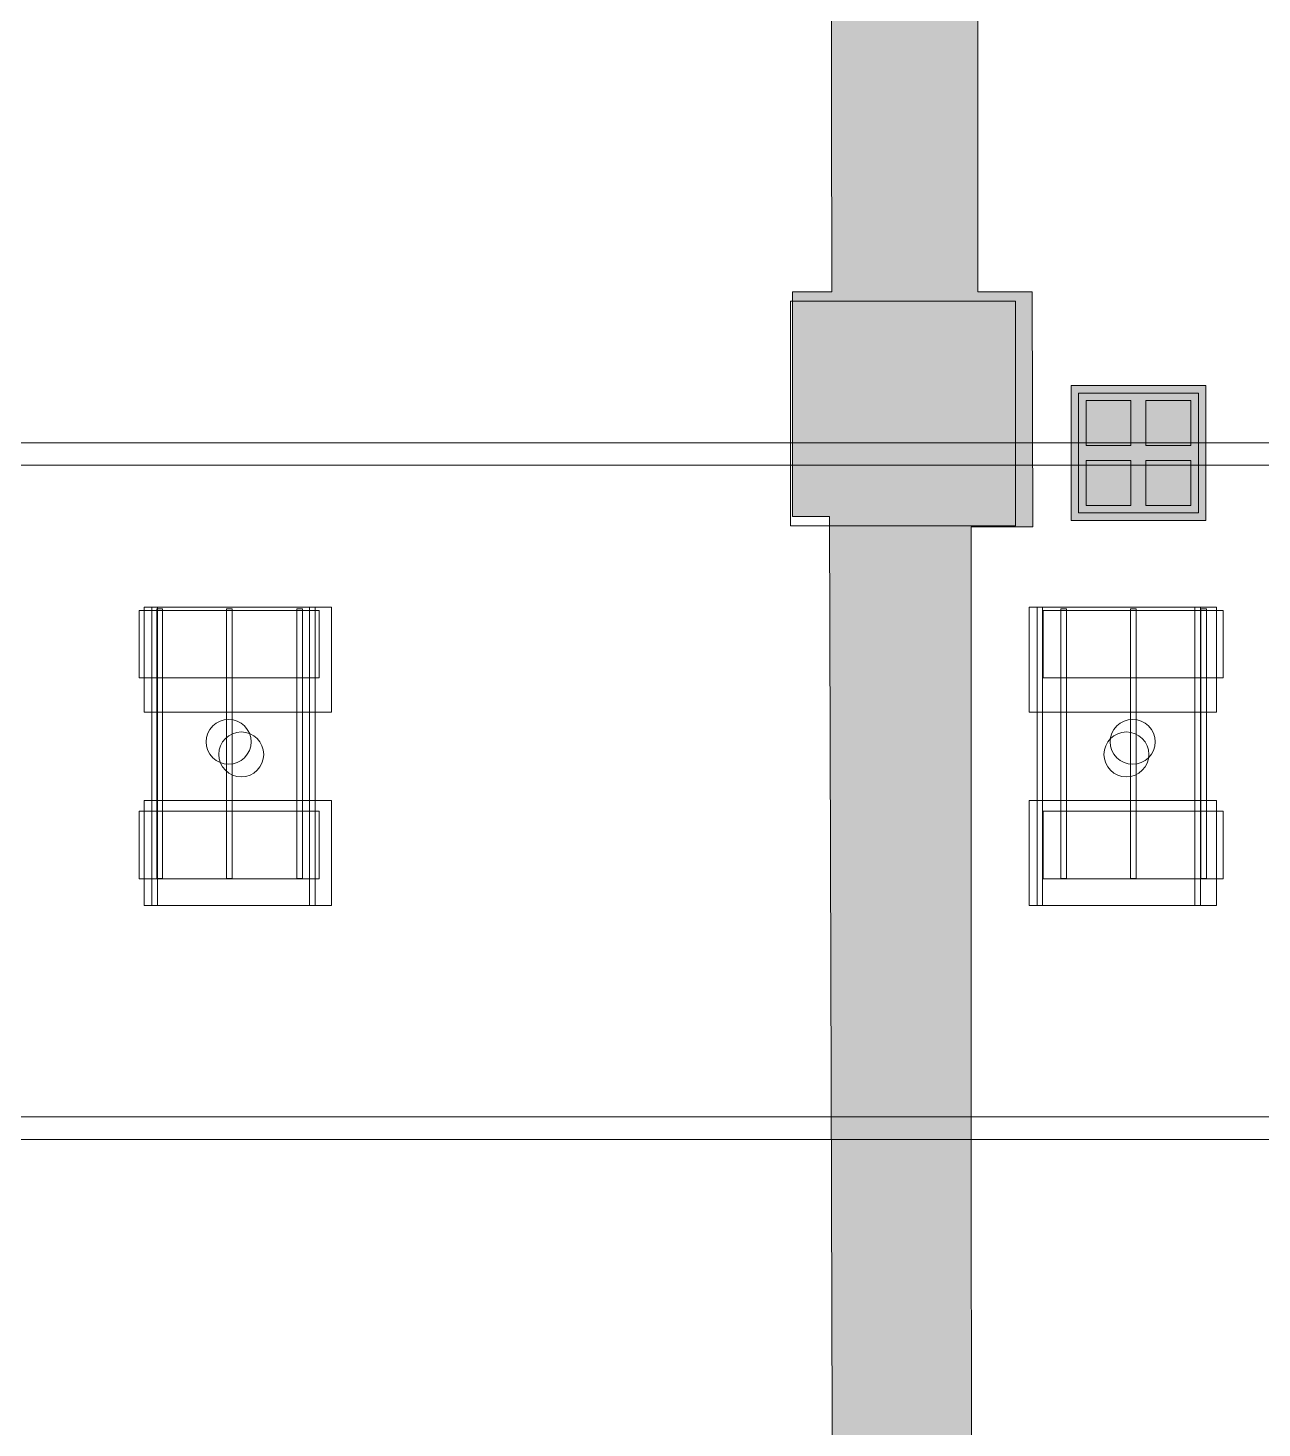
# Model space of a CAD drawing. Header units: inches. Extents: x -10671 to 1761, y -674 to 7170.
# Drawn here: x -3194.6 to -2865.3, y 1918 to 2291.8 of the extents above; entities that cross this region are included whole.
import ezdxf

# ---------------------------------------------------------------- set-up
doc = ezdxf.new("R2010")
doc.units = ezdxf.units.IN
doc.header["$LTSCALE"] = 19.2
doc.header["$MEASUREMENT"] = 0
for name, color, linetype, lineweight, true_color in [('DWG-bldg-utility box', 3, 'Continuous', 18, 0x00ff00), ('PDF', 6, 'Continuous', 5, 0xff00ff), ('Venue-Ceiling-HVAC', 7, 'Continuous', 5, 0xbbbbbb), ('Venue-Rigging Steel-High', 7, 'Continuous', 5, 0x800000)]:
    doc.layers.add(name, color=color, linetype=linetype, lineweight=lineweight, true_color=true_color)
doc.layers.add('Venue-Ceiling-Lights', color=7, linetype='Continuous', lineweight=5)
doc.layers.add('Venue-Floor Pockets', color=7, linetype='Continuous', lineweight=5)

# ---------------------------------------------------------------- blocks, each defined once
blk = doc.blocks.new('FLOORBOX')
at = {"layer": 'Venue-Floor Pockets', "linetype": 'Continuous', "lineweight": 0, "true_color": 0xaaaaaa}
blk.add_hatch(color=253, dxfattribs=at).paths.add_polyline_path([(-18, 18), (18, 18), (18, -18), (-18, -18)])
at = {"layer": 'Venue-Floor Pockets', "linetype": 'Continuous', "lineweight": 0, "true_color": 0xbbbbbb}
blk.add_hatch(color=9, dxfattribs=at).paths.add_polyline_path([(-16, 16), (16, 16), (16, -16), (-16, -16)])
at = {"layer": 'Venue-Floor Pockets', "linetype": 'Continuous', "lineweight": 0, "true_color": 0xdddddd}
for points in [[(-14, 14), (-2, 14), (-2, 2), (-14, 2)], [(2, 14), (14, 14), (14, 2), (2, 2)], [(-14, -2), (-2, -2), (-2, -14), (-14, -14)], [(2, -2), (14, -2), (14, -14), (2, -14)]]:
    blk.add_hatch(color=254, dxfattribs=at).paths.add_polyline_path(points)
at = {"layer": 'Venue-Floor Pockets', "color": 7, "linetype": 'Continuous', "lineweight": 5, "flags": 128}
for points in [[(-18, 18), (18, 18), (18, -18), (-18, -18)], [(-16, 16), (16, 16), (16, -16), (-16, -16)], [(-14, 14), (-2, 14), (-2, 2), (-14, 2)], [(2, 14), (14, 14), (14, 2), (2, 2)], [(-14, -2), (-2, -2), (-2, -14), (-14, -14)], [(2, -2), (14, -2), (14, -14), (2, -14)]]:
    blk.add_lwpolyline(points, close=True, dxfattribs=at)
blk = doc.blocks.new('Group-1333-1')
at = {"layer": 'Venue-Ceiling-HVAC'}
for points in [[(-2991.11, 2158.83, 360.05), (-2991.11, 2158.83, 390.05), (-2991.11, 2218.83, 390.05), (-2991.11, 2218.83, 360.05)], [(-2931.11, 2158.83, 360.05), (-2991.11, 2158.83, 360.05), (-2991.11, 2218.83, 360.05), (-2931.11, 2218.83, 360.05)], [(-2931.11, 2158.83, 390.05), (-2991.11, 2158.83, 390.05), (-2991.11, 2218.83, 390.05), (-2931.11, 2218.83, 390.05)], [(-2991.11, 2218.83, 360.05), (-2991.11, 2218.83, 390.05), (-2931.11, 2218.83, 390.05), (-2931.11, 2218.83, 360.05)], [(-2931.11, 2218.83, 360.05), (-2931.11, 2218.83, 390.05), (-2931.11, 2158.83, 390.05), (-2931.11, 2158.83, 360.05)], [(-2931.11, 2158.83, 360.05), (-2931.11, 2158.83, 390.05), (-2991.11, 2158.83, 390.05), (-2991.11, 2158.83, 360.05)]]:
    blk.add_3dface(points, dxfattribs=at)
blk = doc.blocks.new('Group-1493-1')
at = {"layer": 'PDF'}
for points, invisible_edges in [([(-2905.7, 2102.34, 398), (-2905.36, 2103.47, 398), (-2904.8, 2104.5, 398), (-2905.7, 2102.34, 398)], 12), ([(-2905.7, 2100, 398), (-2905.7, 2102.34, 398), (-2904.8, 2104.5, 398), (-2905.7, 2100, 398)], 15), ([(-2900.98, 2095.28, 398), (-2905.7, 2100, 398), (-2904.8, 2104.5, 398), (-2900.98, 2095.28, 398)], 15), ([(-2904.8, 2104.5, 388), (-2905.36, 2103.47, 388), (-2905.7, 2102.34, 388), (-2904.8, 2104.5, 388)], 12), ([(-2904.8, 2104.5, 388), (-2905.7, 2102.34, 388), (-2905.7, 2100, 388), (-2904.8, 2104.5, 388)], 15), ([(-2904.8, 2104.5, 388), (-2905.7, 2100, 388), (-2904.8, 2097.84, 388), (-2904.8, 2104.5, 388)], 15), ([(-2904.8, 2104.5, 398), (-2902.11, 2106.71, 398), (-2898.64, 2107.05, 398), (-2904.8, 2104.5, 398)], 15), ([(-2904.8, 2104.5, 398), (-2898.64, 2107.05, 398), (-2894.82, 2104.5, 398), (-2904.8, 2104.5, 398)], 15), ([(-2898.64, 2107.05, 388), (-2902.11, 2106.71, 388), (-2904.8, 2104.5, 388), (-2898.64, 2107.05, 388)], 15), ([(-2898.64, 2095.28, 388), (-2898.64, 2107.05, 388), (-2904.8, 2104.5, 388), (-2898.64, 2095.28, 388)], 15), ([(-2904.8, 2104.5, 398), (-2903.15, 2106.16, 398), (-2902.11, 2106.71, 398), (-2904.8, 2104.5, 398)], 13), ([(-2902.11, 2106.71, 388), (-2903.15, 2106.16, 388), (-2904.8, 2104.5, 388), (-2902.11, 2106.71, 388)], 14), ([(-2904.8, 2104.5, 398), (-2904.05, 2105.41, 398), (-2903.15, 2106.16, 398), (-2904.8, 2104.5, 398)], 12), ([(-2903.15, 2106.16, 388), (-2904.05, 2105.41, 388), (-2904.8, 2104.5, 388), (-2903.15, 2106.16, 388)], 12), ([(-2900.98, 2095.28, 398), (-2904.8, 2104.5, 398), (-2894.82, 2104.5, 398), (-2900.98, 2095.28, 398)], 15), ([(-2904.8, 2104.5, 388), (-2904.8, 2097.84, 388), (-2898.64, 2095.28, 388), (-2904.8, 2104.5, 388)], 15), ([(-2902.11, 2106.71, 398), (-2900.98, 2107.05, 398), (-2899.81, 2107.17, 398), (-2902.11, 2106.71, 398)], 12), ([(-2902.11, 2106.71, 398), (-2899.81, 2107.17, 398), (-2898.64, 2107.05, 398), (-2902.11, 2106.71, 398)], 13), ([(-2899.81, 2107.17, 388), (-2900.98, 2107.05, 388), (-2902.11, 2106.71, 388), (-2899.81, 2107.17, 388)], 12), ([(-2898.64, 2107.05, 388), (-2899.81, 2107.17, 388), (-2902.11, 2106.71, 388), (-2898.64, 2107.05, 388)], 14), ([(-2894.82, 2104.5, 398), (-2894.82, 2097.84, 398), (-2900.98, 2095.28, 398), (-2894.82, 2104.5, 398)], 15), ([(-2898.64, 2107.05, 398), (-2897.52, 2106.71, 398), (-2896.48, 2106.16, 398), (-2898.64, 2107.05, 398)], 12), ([(-2898.64, 2107.05, 398), (-2896.48, 2106.16, 398), (-2894.82, 2104.5, 398), (-2898.64, 2107.05, 398)], 15), ([(-2896.48, 2106.16, 388), (-2897.52, 2106.71, 388), (-2898.64, 2107.05, 388), (-2896.48, 2106.16, 388)], 12), ([(-2894.82, 2104.5, 388), (-2896.48, 2106.16, 388), (-2898.64, 2107.05, 388), (-2894.82, 2104.5, 388)], 15), ([(-2893.93, 2100, 388), (-2894.82, 2104.5, 388), (-2898.64, 2107.05, 388), (-2893.93, 2100, 388)], 15), ([(-2898.64, 2095.28, 388), (-2893.93, 2100, 388), (-2898.64, 2107.05, 388), (-2898.64, 2095.28, 388)], 15), ([(-2896.48, 2106.16, 398), (-2895.57, 2105.41, 398), (-2894.82, 2104.5, 398), (-2896.48, 2106.16, 398)], 12), ([(-2894.82, 2104.5, 388), (-2895.57, 2105.41, 388), (-2896.48, 2106.16, 388), (-2894.82, 2104.5, 388)], 12), ([(-2894.82, 2104.5, 398), (-2894.27, 2103.47, 398), (-2893.93, 2102.34, 398), (-2894.82, 2104.5, 398)], 12), ([(-2894.82, 2104.5, 398), (-2893.93, 2102.34, 398), (-2893.93, 2100, 398), (-2894.82, 2104.5, 398)], 15), ([(-2894.82, 2104.5, 398), (-2893.93, 2100, 398), (-2894.82, 2097.84, 398), (-2894.82, 2104.5, 398)], 15), ([(-2893.93, 2102.34, 388), (-2894.27, 2103.47, 388), (-2894.82, 2104.5, 388), (-2893.93, 2102.34, 388)], 12), ([(-2893.93, 2100, 388), (-2893.93, 2102.34, 388), (-2894.82, 2104.5, 388), (-2893.93, 2100, 388)], 15), ([(-2905.7, 2100, 398), (-2905.81, 2101.17, 398), (-2905.7, 2102.34, 398), (-2905.7, 2100, 398)], 12), ([(-2905.7, 2102.34, 388), (-2905.81, 2101.17, 388), (-2905.7, 2100, 388), (-2905.7, 2102.34, 388)], 12), ([(-2893.93, 2102.34, 398), (-2893.81, 2101.17, 398), (-2893.93, 2100, 398), (-2893.93, 2102.34, 398)], 12), ([(-2893.93, 2100, 388), (-2893.81, 2101.17, 388), (-2893.93, 2102.34, 388), (-2893.93, 2100, 388)], 12), ([(-2904.8, 2097.84, 398), (-2905.36, 2098.87, 398), (-2905.7, 2100, 398), (-2904.8, 2097.84, 398)], 12), ([(-2900.98, 2095.28, 398), (-2904.8, 2097.84, 398), (-2905.7, 2100, 398), (-2900.98, 2095.28, 398)], 15), ([(-2905.7, 2100, 388), (-2905.36, 2098.87, 388), (-2904.8, 2097.84, 388), (-2905.7, 2100, 388)], 12), ([(-2903.15, 2096.18, 398), (-2904.05, 2096.93, 398), (-2904.8, 2097.84, 398), (-2903.15, 2096.18, 398)], 12), ([(-2900.98, 2095.28, 398), (-2903.15, 2096.18, 398), (-2904.8, 2097.84, 398), (-2900.98, 2095.28, 398)], 15), ([(-2904.8, 2097.84, 388), (-2904.05, 2096.93, 388), (-2903.15, 2096.18, 388), (-2904.8, 2097.84, 388)], 12), ([(-2904.8, 2097.84, 388), (-2903.15, 2096.18, 388), (-2900.98, 2095.28, 388), (-2904.8, 2097.84, 388)], 15), ([(-2904.8, 2097.84, 388), (-2900.98, 2095.28, 388), (-2898.64, 2095.28, 388), (-2904.8, 2097.84, 388)], 15), ([(-2894.82, 2097.84, 398), (-2898.64, 2095.28, 398), (-2900.98, 2095.28, 398), (-2894.82, 2097.84, 398)], 15), ([(-2898.64, 2095.28, 388), (-2894.82, 2097.84, 388), (-2893.93, 2100, 388), (-2898.64, 2095.28, 388)], 15), ([(-2894.82, 2097.84, 398), (-2896.48, 2096.18, 398), (-2898.64, 2095.28, 398), (-2894.82, 2097.84, 398)], 15), ([(-2898.64, 2095.28, 388), (-2896.48, 2096.18, 388), (-2894.82, 2097.84, 388), (-2898.64, 2095.28, 388)], 15), ([(-2894.82, 2097.84, 398), (-2895.57, 2096.93, 398), (-2896.48, 2096.18, 398), (-2894.82, 2097.84, 398)], 12), ([(-2896.48, 2096.18, 388), (-2895.57, 2096.93, 388), (-2894.82, 2097.84, 388), (-2896.48, 2096.18, 388)], 12), ([(-2893.93, 2100, 398), (-2894.27, 2098.87, 398), (-2894.82, 2097.84, 398), (-2893.93, 2100, 398)], 12), ([(-2894.82, 2097.84, 388), (-2894.27, 2098.87, 388), (-2893.93, 2100, 388), (-2894.82, 2097.84, 388)], 12), ([(-2900.98, 2095.28, 398), (-2902.11, 2095.63, 398), (-2903.15, 2096.18, 398), (-2900.98, 2095.28, 398)], 12), ([(-2903.15, 2096.18, 388), (-2902.11, 2095.63, 388), (-2900.98, 2095.28, 388), (-2903.15, 2096.18, 388)], 12), ([(-2898.64, 2095.28, 398), (-2899.81, 2095.17, 398), (-2900.98, 2095.28, 398), (-2898.64, 2095.28, 398)], 12), ([(-2900.98, 2095.28, 388), (-2899.81, 2095.17, 388), (-2898.64, 2095.28, 388), (-2900.98, 2095.28, 388)], 12), ([(-2896.48, 2096.18, 398), (-2897.52, 2095.63, 398), (-2898.64, 2095.28, 398), (-2896.48, 2096.18, 398)], 12), ([(-2898.64, 2095.28, 388), (-2897.52, 2095.63, 388), (-2896.48, 2096.18, 388), (-2898.64, 2095.28, 388)], 12)]:
    blk.add_3dface(points, dxfattribs=dict(at, invisible_edges=invisible_edges))
for points in [[(-2905.36, 2103.47, 388), (-2905.36, 2103.47, 398), (-2904.8, 2104.5, 398), (-2904.8, 2104.5, 388)], [(-2904.8, 2104.5, 388), (-2904.8, 2104.5, 398), (-2904.05, 2105.41, 398), (-2904.05, 2105.41, 388)], [(-2904.05, 2105.41, 388), (-2904.05, 2105.41, 398), (-2903.15, 2106.16, 398), (-2903.15, 2106.16, 388)], [(-2903.15, 2106.16, 388), (-2903.15, 2106.16, 398), (-2902.11, 2106.71, 398), (-2902.11, 2106.71, 388)], [(-2902.11, 2106.71, 388), (-2902.11, 2106.71, 398), (-2900.98, 2107.05, 398), (-2900.98, 2107.05, 388)], [(-2900.98, 2107.05, 388), (-2900.98, 2107.05, 398), (-2899.81, 2107.17, 398), (-2899.81, 2107.17, 388)], [(-2899.81, 2107.17, 388), (-2899.81, 2107.17, 398), (-2898.64, 2107.05, 398), (-2898.64, 2107.05, 388)], [(-2898.64, 2107.05, 388), (-2898.64, 2107.05, 398), (-2897.52, 2106.71, 398), (-2897.52, 2106.71, 388)], [(-2897.52, 2106.71, 388), (-2897.52, 2106.71, 398), (-2896.48, 2106.16, 398), (-2896.48, 2106.16, 388)], [(-2896.48, 2106.16, 388), (-2896.48, 2106.16, 398), (-2895.57, 2105.41, 398), (-2895.57, 2105.41, 388)], [(-2895.57, 2105.41, 388), (-2895.57, 2105.41, 398), (-2894.82, 2104.5, 398), (-2894.82, 2104.5, 388)], [(-2894.82, 2104.5, 388), (-2894.82, 2104.5, 398), (-2894.27, 2103.47, 398), (-2894.27, 2103.47, 388)], [(-2905.81, 2101.17, 388), (-2905.81, 2101.17, 398), (-2905.7, 2102.34, 398), (-2905.7, 2102.34, 388)], [(-2905.7, 2100, 388), (-2905.7, 2100, 398), (-2905.81, 2101.17, 398), (-2905.81, 2101.17, 388)], [(-2905.7, 2102.34, 388), (-2905.7, 2102.34, 398), (-2905.36, 2103.47, 398), (-2905.36, 2103.47, 388)], [(-2894.27, 2103.47, 388), (-2894.27, 2103.47, 398), (-2893.93, 2102.34, 398), (-2893.93, 2102.34, 388)], [(-2893.93, 2102.34, 388), (-2893.93, 2102.34, 398), (-2893.81, 2101.17, 398), (-2893.81, 2101.17, 388)], [(-2893.81, 2101.17, 388), (-2893.81, 2101.17, 398), (-2893.93, 2100, 398), (-2893.93, 2100, 388)], [(-2905.36, 2098.87, 388), (-2905.36, 2098.87, 398), (-2905.7, 2100, 398), (-2905.7, 2100, 388)], [(-2904.8, 2097.84, 388), (-2904.8, 2097.84, 398), (-2905.36, 2098.87, 398), (-2905.36, 2098.87, 388)], [(-2904.05, 2096.93, 388), (-2904.05, 2096.93, 398), (-2904.8, 2097.84, 398), (-2904.8, 2097.84, 388)], [(-2894.82, 2097.84, 388), (-2894.82, 2097.84, 398), (-2895.57, 2096.93, 398), (-2895.57, 2096.93, 388)], [(-2894.27, 2098.87, 388), (-2894.27, 2098.87, 398), (-2894.82, 2097.84, 398), (-2894.82, 2097.84, 388)], [(-2893.93, 2100, 388), (-2893.93, 2100, 398), (-2894.27, 2098.87, 398), (-2894.27, 2098.87, 388)], [(-2903.15, 2096.18, 388), (-2903.15, 2096.18, 398), (-2904.05, 2096.93, 398), (-2904.05, 2096.93, 388)], [(-2902.11, 2095.63, 388), (-2902.11, 2095.63, 398), (-2903.15, 2096.18, 398), (-2903.15, 2096.18, 388)], [(-2900.98, 2095.28, 388), (-2900.98, 2095.28, 398), (-2902.11, 2095.63, 398), (-2902.11, 2095.63, 388)], [(-2899.81, 2095.17, 388), (-2899.81, 2095.17, 398), (-2900.98, 2095.28, 398), (-2900.98, 2095.28, 388)], [(-2898.64, 2095.28, 388), (-2898.64, 2095.28, 398), (-2899.81, 2095.17, 398), (-2899.81, 2095.17, 388)], [(-2897.52, 2095.63, 388), (-2897.52, 2095.63, 398), (-2898.64, 2095.28, 398), (-2898.64, 2095.28, 388)], [(-2896.48, 2096.18, 388), (-2896.48, 2096.18, 398), (-2897.52, 2095.63, 398), (-2897.52, 2095.63, 388)], [(-2895.57, 2096.93, 388), (-2895.57, 2096.93, 398), (-2896.48, 2096.18, 398), (-2896.48, 2096.18, 388)]]:
    blk.add_3dface(points, dxfattribs=at)
blk = doc.blocks.new('Group-1494-1')
at = {"layer": 'PDF'}
for points in [[(-2923.69, 2136.27, 393.91), (-2923.69, 2136.27, 397.91), (-2875.69, 2136.27, 397.91), (-2875.69, 2136.27, 393.91)], [(-2923.69, 2118.27, 393.91), (-2923.69, 2118.27, 397.91), (-2923.69, 2136.27, 397.91), (-2923.69, 2136.27, 393.91)], [(-2875.69, 2136.27, 397.91), (-2923.69, 2136.27, 397.91), (-2923.69, 2118.27, 397.91), (-2875.69, 2118.27, 397.91)], [(-2875.69, 2118.27, 393.91), (-2923.69, 2118.27, 393.91), (-2923.69, 2136.27, 393.91), (-2875.69, 2136.27, 393.91)], [(-2875.69, 2136.27, 393.91), (-2875.69, 2136.27, 397.91), (-2875.69, 2118.27, 397.91), (-2875.69, 2118.27, 393.91)], [(-2875.69, 2118.27, 393.91), (-2875.69, 2118.27, 397.91), (-2923.69, 2118.27, 397.91), (-2923.69, 2118.27, 393.91)]]:
    blk.add_3dface(points, dxfattribs=at)
blk = doc.blocks.new('Group-1495-1')
at = {"layer": 'PDF'}
for points in [[(-2881.58, 2136.67, 397.97), (-2881.58, 2136.67, 398.97), (-2880.08, 2136.67, 398.97), (-2880.08, 2136.67, 397.97)], [(-2881.58, 2064.67, 397.97), (-2881.58, 2064.67, 398.97), (-2881.58, 2136.67, 398.97), (-2881.58, 2136.67, 397.97)], [(-2880.08, 2136.67, 398.97), (-2881.58, 2136.67, 398.97), (-2881.58, 2064.67, 398.97), (-2880.08, 2064.67, 398.97)], [(-2880.08, 2064.67, 397.97), (-2881.58, 2064.67, 397.97), (-2881.58, 2136.67, 397.97), (-2880.08, 2136.67, 397.97)], [(-2880.08, 2136.67, 397.97), (-2880.08, 2136.67, 398.97), (-2880.08, 2064.67, 398.97), (-2880.08, 2064.67, 397.97)], [(-2880.08, 2064.67, 397.97), (-2880.08, 2064.67, 398.97), (-2881.58, 2064.67, 398.97), (-2881.58, 2064.67, 397.97)]]:
    blk.add_3dface(points, dxfattribs=at)
blk = doc.blocks.new('Group-1496-1')
at = {"layer": 'PDF'}
for points in [[(-2900.4, 2136.67, 397.97), (-2900.4, 2136.67, 398.97), (-2898.9, 2136.67, 398.97), (-2898.9, 2136.67, 397.97)], [(-2900.4, 2064.67, 397.97), (-2900.4, 2064.67, 398.97), (-2900.4, 2136.67, 398.97), (-2900.4, 2136.67, 397.97)], [(-2898.9, 2136.67, 398.97), (-2900.4, 2136.67, 398.97), (-2900.4, 2064.67, 398.97), (-2898.9, 2064.67, 398.97)], [(-2898.9, 2064.67, 397.97), (-2900.4, 2064.67, 397.97), (-2900.4, 2136.67, 397.97), (-2898.9, 2136.67, 397.97)], [(-2898.9, 2136.67, 397.97), (-2898.9, 2136.67, 398.97), (-2898.9, 2064.67, 398.97), (-2898.9, 2064.67, 397.97)], [(-2898.9, 2064.67, 397.97), (-2898.9, 2064.67, 398.97), (-2900.4, 2064.67, 398.97), (-2900.4, 2064.67, 397.97)]]:
    blk.add_3dface(points, dxfattribs=at)
blk = doc.blocks.new('Group-1497-1')
at = {"layer": 'PDF'}
for points in [[(-2919, 2136.67, 397.97), (-2919, 2136.67, 398.97), (-2917.5, 2136.67, 398.97), (-2917.5, 2136.67, 397.97)], [(-2919, 2064.67, 397.97), (-2919, 2064.67, 398.97), (-2919, 2136.67, 398.97), (-2919, 2136.67, 397.97)], [(-2917.5, 2136.67, 398.97), (-2919, 2136.67, 398.97), (-2919, 2064.67, 398.97), (-2917.5, 2064.67, 398.97)], [(-2917.5, 2064.67, 397.97), (-2919, 2064.67, 397.97), (-2919, 2136.67, 397.97), (-2917.5, 2136.67, 397.97)], [(-2917.5, 2136.67, 397.97), (-2917.5, 2136.67, 398.97), (-2917.5, 2064.67, 398.97), (-2917.5, 2064.67, 397.97)], [(-2917.5, 2064.67, 397.97), (-2917.5, 2064.67, 398.97), (-2919, 2064.67, 398.97), (-2919, 2064.67, 397.97)]]:
    blk.add_3dface(points, dxfattribs=at)
blk = doc.blocks.new('Group-1498-1')
at = {"layer": 'PDF'}
for points in [[(-2923.69, 2082.64, 393.91), (-2923.69, 2082.64, 397.91), (-2875.69, 2082.64, 397.91), (-2875.69, 2082.64, 393.91)], [(-2923.69, 2064.64, 393.91), (-2923.69, 2064.64, 397.91), (-2923.69, 2082.64, 397.91), (-2923.69, 2082.64, 393.91)], [(-2875.69, 2082.64, 397.91), (-2923.69, 2082.64, 397.91), (-2923.69, 2064.64, 397.91), (-2875.69, 2064.64, 397.91)], [(-2875.69, 2064.64, 393.91), (-2923.69, 2064.64, 393.91), (-2923.69, 2082.64, 393.91), (-2875.69, 2082.64, 393.91)], [(-2875.69, 2082.64, 393.91), (-2875.69, 2082.64, 397.91), (-2875.69, 2064.64, 397.91), (-2875.69, 2064.64, 393.91)], [(-2875.69, 2064.64, 393.91), (-2875.69, 2064.64, 397.91), (-2923.69, 2064.64, 397.91), (-2923.69, 2064.64, 393.91)]]:
    blk.add_3dface(points, dxfattribs=at)
blk = doc.blocks.new('Group-1499-1')
at = {"layer": 'PDF'}
for name in ['Group-1494-1', 'Group-1497-1', 'Group-1496-1', 'Group-1495-1', 'Group-1493-1', 'Group-1498-1']:
    blk.add_blockref(name, (0, 0), dxfattribs=at)
blk = doc.blocks.new('Group-1577-1')
at = {"layer": 'PDF'}
for points, invisible_edges in [([(-3146.96, 2100, 398), (-3144.41, 2106.16, 398), (-3139.91, 2107.05, 398), (-3146.96, 2100, 398)], 15), ([(-3146.96, 2100, 398), (-3139.91, 2107.05, 398), (-3135.19, 2100, 398), (-3146.96, 2100, 398)], 15), ([(-3142.25, 2107.05, 388), (-3146.07, 2104.5, 388), (-3146.96, 2100, 388), (-3142.25, 2107.05, 388)], 15), ([(-3146.96, 2100, 388), (-3135.19, 2100, 388), (-3142.25, 2107.05, 388), (-3146.96, 2100, 388)], 15), ([(-3146.96, 2100, 398), (-3146.07, 2104.5, 398), (-3144.41, 2106.16, 398), (-3146.96, 2100, 398)], 15), ([(-3146.96, 2102.34, 398), (-3146.62, 2103.47, 398), (-3146.07, 2104.5, 398), (-3146.96, 2102.34, 398)], 12), ([(-3146.96, 2100, 398), (-3146.96, 2102.34, 398), (-3146.07, 2104.5, 398), (-3146.96, 2100, 398)], 15), ([(-3146.07, 2104.5, 388), (-3146.62, 2103.47, 388), (-3146.96, 2102.34, 388), (-3146.07, 2104.5, 388)], 12), ([(-3146.07, 2104.5, 388), (-3146.96, 2102.34, 388), (-3146.96, 2100, 388), (-3146.07, 2104.5, 388)], 15), ([(-3142.25, 2107.05, 388), (-3144.41, 2106.16, 388), (-3146.07, 2104.5, 388), (-3142.25, 2107.05, 388)], 15), ([(-3146.07, 2104.5, 398), (-3145.32, 2105.41, 398), (-3144.41, 2106.16, 398), (-3146.07, 2104.5, 398)], 12), ([(-3144.41, 2106.16, 388), (-3145.32, 2105.41, 388), (-3146.07, 2104.5, 388), (-3144.41, 2106.16, 388)], 12), ([(-3144.41, 2106.16, 398), (-3143.37, 2106.71, 398), (-3142.25, 2107.05, 398), (-3144.41, 2106.16, 398)], 12), ([(-3144.41, 2106.16, 398), (-3142.25, 2107.05, 398), (-3139.91, 2107.05, 398), (-3144.41, 2106.16, 398)], 15), ([(-3142.25, 2107.05, 388), (-3143.37, 2106.71, 388), (-3144.41, 2106.16, 388), (-3142.25, 2107.05, 388)], 12), ([(-3142.25, 2107.05, 398), (-3141.08, 2107.17, 398), (-3139.91, 2107.05, 398), (-3142.25, 2107.05, 398)], 12), ([(-3139.91, 2107.05, 388), (-3141.08, 2107.17, 388), (-3142.25, 2107.05, 388), (-3139.91, 2107.05, 388)], 12), ([(-3137.74, 2106.16, 388), (-3139.91, 2107.05, 388), (-3142.25, 2107.05, 388), (-3137.74, 2106.16, 388)], 15), ([(-3135.19, 2100, 388), (-3137.74, 2106.16, 388), (-3142.25, 2107.05, 388), (-3135.19, 2100, 388)], 15), ([(-3139.91, 2107.05, 398), (-3138.78, 2106.71, 398), (-3137.74, 2106.16, 398), (-3139.91, 2107.05, 398)], 12), ([(-3139.91, 2107.05, 398), (-3137.74, 2106.16, 398), (-3136.09, 2104.5, 398), (-3139.91, 2107.05, 398)], 15), ([(-3139.91, 2107.05, 398), (-3136.09, 2104.5, 398), (-3135.19, 2100, 398), (-3139.91, 2107.05, 398)], 15), ([(-3137.74, 2106.16, 388), (-3138.78, 2106.71, 388), (-3139.91, 2107.05, 388), (-3137.74, 2106.16, 388)], 12), ([(-3137.74, 2106.16, 398), (-3136.83, 2105.41, 398), (-3136.09, 2104.5, 398), (-3137.74, 2106.16, 398)], 12), ([(-3136.09, 2104.5, 388), (-3136.83, 2105.41, 388), (-3137.74, 2106.16, 388), (-3136.09, 2104.5, 388)], 12), ([(-3135.19, 2100, 388), (-3136.09, 2104.5, 388), (-3137.74, 2106.16, 388), (-3135.19, 2100, 388)], 15), ([(-3136.09, 2104.5, 398), (-3135.53, 2103.47, 398), (-3135.19, 2102.34, 398), (-3136.09, 2104.5, 398)], 12), ([(-3136.09, 2104.5, 398), (-3135.19, 2102.34, 398), (-3135.19, 2100, 398), (-3136.09, 2104.5, 398)], 15), ([(-3135.19, 2102.34, 388), (-3135.53, 2103.47, 388), (-3136.09, 2104.5, 388), (-3135.19, 2102.34, 388)], 12), ([(-3135.19, 2100, 388), (-3135.19, 2102.34, 388), (-3136.09, 2104.5, 388), (-3135.19, 2100, 388)], 15), ([(-3146.96, 2100, 398), (-3147.08, 2101.17, 398), (-3146.96, 2102.34, 398), (-3146.96, 2100, 398)], 12), ([(-3146.96, 2102.34, 388), (-3147.08, 2101.17, 388), (-3146.96, 2100, 388), (-3146.96, 2102.34, 388)], 12), ([(-3135.19, 2102.34, 398), (-3135.08, 2101.17, 398), (-3135.19, 2100, 398), (-3135.19, 2102.34, 398)], 12), ([(-3135.19, 2100, 388), (-3135.08, 2101.17, 388), (-3135.19, 2102.34, 388), (-3135.19, 2100, 388)], 12), ([(-3146.07, 2097.84, 398), (-3146.62, 2098.87, 398), (-3146.96, 2100, 398), (-3146.07, 2097.84, 398)], 12), ([(-3142.25, 2095.28, 398), (-3146.07, 2097.84, 398), (-3146.96, 2100, 398), (-3142.25, 2095.28, 398)], 15), ([(-3135.19, 2100, 398), (-3142.25, 2095.28, 398), (-3146.96, 2100, 398), (-3135.19, 2100, 398)], 15), ([(-3146.96, 2100, 388), (-3146.62, 2098.87, 388), (-3146.07, 2097.84, 388), (-3146.96, 2100, 388)], 12), ([(-3146.96, 2100, 388), (-3146.07, 2097.84, 388), (-3144.41, 2096.18, 388), (-3146.96, 2100, 388)], 15), ([(-3146.96, 2100, 388), (-3144.41, 2096.18, 388), (-3139.91, 2095.28, 388), (-3146.96, 2100, 388)], 15), ([(-3146.96, 2100, 388), (-3139.91, 2095.28, 388), (-3135.19, 2100, 388), (-3146.96, 2100, 388)], 15), ([(-3144.41, 2096.18, 398), (-3145.32, 2096.93, 398), (-3146.07, 2097.84, 398), (-3144.41, 2096.18, 398)], 12), ([(-3142.25, 2095.28, 398), (-3144.41, 2096.18, 398), (-3146.07, 2097.84, 398), (-3142.25, 2095.28, 398)], 15), ([(-3146.07, 2097.84, 388), (-3145.32, 2096.93, 388), (-3144.41, 2096.18, 388), (-3146.07, 2097.84, 388)], 12), ([(-3135.19, 2100, 398), (-3137.74, 2096.18, 398), (-3142.25, 2095.28, 398), (-3135.19, 2100, 398)], 15), ([(-3139.91, 2095.28, 388), (-3136.09, 2097.84, 388), (-3135.19, 2100, 388), (-3139.91, 2095.28, 388)], 15), ([(-3139.91, 2095.28, 388), (-3137.74, 2096.18, 388), (-3136.09, 2097.84, 388), (-3139.91, 2095.28, 388)], 15), ([(-3135.19, 2100, 398), (-3136.09, 2097.84, 398), (-3137.74, 2096.18, 398), (-3135.19, 2100, 398)], 15), ([(-3136.09, 2097.84, 398), (-3136.83, 2096.93, 398), (-3137.74, 2096.18, 398), (-3136.09, 2097.84, 398)], 12), ([(-3137.74, 2096.18, 388), (-3136.83, 2096.93, 388), (-3136.09, 2097.84, 388), (-3137.74, 2096.18, 388)], 12), ([(-3135.19, 2100, 398), (-3135.53, 2098.87, 398), (-3136.09, 2097.84, 398), (-3135.19, 2100, 398)], 12), ([(-3136.09, 2097.84, 388), (-3135.53, 2098.87, 388), (-3135.19, 2100, 388), (-3136.09, 2097.84, 388)], 12), ([(-3142.25, 2095.28, 398), (-3143.37, 2095.63, 398), (-3144.41, 2096.18, 398), (-3142.25, 2095.28, 398)], 12), ([(-3144.41, 2096.18, 388), (-3143.37, 2095.63, 388), (-3142.25, 2095.28, 388), (-3144.41, 2096.18, 388)], 12), ([(-3144.41, 2096.18, 388), (-3142.25, 2095.28, 388), (-3139.91, 2095.28, 388), (-3144.41, 2096.18, 388)], 15), ([(-3137.74, 2096.18, 398), (-3139.91, 2095.28, 398), (-3142.25, 2095.28, 398), (-3137.74, 2096.18, 398)], 15), ([(-3139.91, 2095.28, 398), (-3141.08, 2095.17, 398), (-3142.25, 2095.28, 398), (-3139.91, 2095.28, 398)], 12), ([(-3142.25, 2095.28, 388), (-3141.08, 2095.17, 388), (-3139.91, 2095.28, 388), (-3142.25, 2095.28, 388)], 12), ([(-3137.74, 2096.18, 398), (-3138.78, 2095.63, 398), (-3139.91, 2095.28, 398), (-3137.74, 2096.18, 398)], 12), ([(-3139.91, 2095.28, 388), (-3138.78, 2095.63, 388), (-3137.74, 2096.18, 388), (-3139.91, 2095.28, 388)], 12)]:
    blk.add_3dface(points, dxfattribs=dict(at, invisible_edges=invisible_edges))
for points in [[(-3146.62, 2103.47, 388), (-3146.62, 2103.47, 398), (-3146.07, 2104.5, 398), (-3146.07, 2104.5, 388)], [(-3146.07, 2104.5, 388), (-3146.07, 2104.5, 398), (-3145.32, 2105.41, 398), (-3145.32, 2105.41, 388)], [(-3145.32, 2105.41, 388), (-3145.32, 2105.41, 398), (-3144.41, 2106.16, 398), (-3144.41, 2106.16, 388)], [(-3144.41, 2106.16, 388), (-3144.41, 2106.16, 398), (-3143.37, 2106.71, 398), (-3143.37, 2106.71, 388)], [(-3143.37, 2106.71, 388), (-3143.37, 2106.71, 398), (-3142.25, 2107.05, 398), (-3142.25, 2107.05, 388)], [(-3142.25, 2107.05, 388), (-3142.25, 2107.05, 398), (-3141.08, 2107.17, 398), (-3141.08, 2107.17, 388)], [(-3141.08, 2107.17, 388), (-3141.08, 2107.17, 398), (-3139.91, 2107.05, 398), (-3139.91, 2107.05, 388)], [(-3139.91, 2107.05, 388), (-3139.91, 2107.05, 398), (-3138.78, 2106.71, 398), (-3138.78, 2106.71, 388)], [(-3138.78, 2106.71, 388), (-3138.78, 2106.71, 398), (-3137.74, 2106.16, 398), (-3137.74, 2106.16, 388)], [(-3137.74, 2106.16, 388), (-3137.74, 2106.16, 398), (-3136.83, 2105.41, 398), (-3136.83, 2105.41, 388)], [(-3136.83, 2105.41, 388), (-3136.83, 2105.41, 398), (-3136.09, 2104.5, 398), (-3136.09, 2104.5, 388)], [(-3136.09, 2104.5, 388), (-3136.09, 2104.5, 398), (-3135.53, 2103.47, 398), (-3135.53, 2103.47, 388)], [(-3147.08, 2101.17, 388), (-3147.08, 2101.17, 398), (-3146.96, 2102.34, 398), (-3146.96, 2102.34, 388)], [(-3146.96, 2100, 388), (-3146.96, 2100, 398), (-3147.08, 2101.17, 398), (-3147.08, 2101.17, 388)], [(-3146.96, 2102.34, 388), (-3146.96, 2102.34, 398), (-3146.62, 2103.47, 398), (-3146.62, 2103.47, 388)], [(-3135.53, 2103.47, 388), (-3135.53, 2103.47, 398), (-3135.19, 2102.34, 398), (-3135.19, 2102.34, 388)], [(-3135.19, 2102.34, 388), (-3135.19, 2102.34, 398), (-3135.08, 2101.17, 398), (-3135.08, 2101.17, 388)], [(-3135.08, 2101.17, 388), (-3135.08, 2101.17, 398), (-3135.19, 2100, 398), (-3135.19, 2100, 388)], [(-3146.62, 2098.87, 388), (-3146.62, 2098.87, 398), (-3146.96, 2100, 398), (-3146.96, 2100, 388)], [(-3146.07, 2097.84, 388), (-3146.07, 2097.84, 398), (-3146.62, 2098.87, 398), (-3146.62, 2098.87, 388)], [(-3145.32, 2096.93, 388), (-3145.32, 2096.93, 398), (-3146.07, 2097.84, 398), (-3146.07, 2097.84, 388)], [(-3136.09, 2097.84, 388), (-3136.09, 2097.84, 398), (-3136.83, 2096.93, 398), (-3136.83, 2096.93, 388)], [(-3135.53, 2098.87, 388), (-3135.53, 2098.87, 398), (-3136.09, 2097.84, 398), (-3136.09, 2097.84, 388)], [(-3135.19, 2100, 388), (-3135.19, 2100, 398), (-3135.53, 2098.87, 398), (-3135.53, 2098.87, 388)], [(-3144.41, 2096.18, 388), (-3144.41, 2096.18, 398), (-3145.32, 2096.93, 398), (-3145.32, 2096.93, 388)], [(-3143.37, 2095.63, 388), (-3143.37, 2095.63, 398), (-3144.41, 2096.18, 398), (-3144.41, 2096.18, 388)], [(-3142.25, 2095.28, 388), (-3142.25, 2095.28, 398), (-3143.37, 2095.63, 398), (-3143.37, 2095.63, 388)], [(-3141.08, 2095.17, 388), (-3141.08, 2095.17, 398), (-3142.25, 2095.28, 398), (-3142.25, 2095.28, 388)], [(-3139.91, 2095.28, 388), (-3139.91, 2095.28, 398), (-3141.08, 2095.17, 398), (-3141.08, 2095.17, 388)], [(-3138.78, 2095.63, 388), (-3138.78, 2095.63, 398), (-3139.91, 2095.28, 398), (-3139.91, 2095.28, 388)], [(-3137.74, 2096.18, 388), (-3137.74, 2096.18, 398), (-3138.78, 2095.63, 398), (-3138.78, 2095.63, 388)], [(-3136.83, 2096.93, 388), (-3136.83, 2096.93, 398), (-3137.74, 2096.18, 398), (-3137.74, 2096.18, 388)]]:
    blk.add_3dface(points, dxfattribs=at)
blk = doc.blocks.new('Group-1578-1')
at = {"layer": 'PDF'}
for points in [[(-3164.95, 2136.27, 393.91), (-3164.95, 2136.27, 397.91), (-3116.95, 2136.27, 397.91), (-3116.95, 2136.27, 393.91)], [(-3164.95, 2118.27, 393.91), (-3164.95, 2118.27, 397.91), (-3164.95, 2136.27, 397.91), (-3164.95, 2136.27, 393.91)], [(-3116.95, 2136.27, 397.91), (-3164.95, 2136.27, 397.91), (-3164.95, 2118.27, 397.91), (-3116.95, 2118.27, 397.91)], [(-3116.95, 2118.27, 393.91), (-3164.95, 2118.27, 393.91), (-3164.95, 2136.27, 393.91), (-3116.95, 2136.27, 393.91)], [(-3116.95, 2136.27, 393.91), (-3116.95, 2136.27, 397.91), (-3116.95, 2118.27, 397.91), (-3116.95, 2118.27, 393.91)], [(-3116.95, 2118.27, 393.91), (-3116.95, 2118.27, 397.91), (-3164.95, 2118.27, 397.91), (-3164.95, 2118.27, 393.91)]]:
    blk.add_3dface(points, dxfattribs=at)
blk = doc.blocks.new('Group-1579-1')
at = {"layer": 'PDF'}
for points in [[(-3122.85, 2136.67, 397.97), (-3122.85, 2136.67, 398.97), (-3121.35, 2136.67, 398.97), (-3121.35, 2136.67, 397.97)], [(-3122.85, 2064.67, 397.97), (-3122.85, 2064.67, 398.97), (-3122.85, 2136.67, 398.97), (-3122.85, 2136.67, 397.97)], [(-3121.35, 2136.67, 398.97), (-3122.85, 2136.67, 398.97), (-3122.85, 2064.67, 398.97), (-3121.35, 2064.67, 398.97)], [(-3121.35, 2064.67, 397.97), (-3122.85, 2064.67, 397.97), (-3122.85, 2136.67, 397.97), (-3121.35, 2136.67, 397.97)], [(-3121.35, 2136.67, 397.97), (-3121.35, 2136.67, 398.97), (-3121.35, 2064.67, 398.97), (-3121.35, 2064.67, 397.97)], [(-3121.35, 2064.67, 397.97), (-3121.35, 2064.67, 398.97), (-3122.85, 2064.67, 398.97), (-3122.85, 2064.67, 397.97)]]:
    blk.add_3dface(points, dxfattribs=at)
blk = doc.blocks.new('Group-1580-1')
at = {"layer": 'PDF'}
for points in [[(-3141.67, 2136.67, 397.97), (-3141.67, 2136.67, 398.97), (-3140.17, 2136.67, 398.97), (-3140.17, 2136.67, 397.97)], [(-3141.67, 2064.67, 397.97), (-3141.67, 2064.67, 398.97), (-3141.67, 2136.67, 398.97), (-3141.67, 2136.67, 397.97)], [(-3140.17, 2136.67, 398.97), (-3141.67, 2136.67, 398.97), (-3141.67, 2064.67, 398.97), (-3140.17, 2064.67, 398.97)], [(-3140.17, 2064.67, 397.97), (-3141.67, 2064.67, 397.97), (-3141.67, 2136.67, 397.97), (-3140.17, 2136.67, 397.97)], [(-3140.17, 2136.67, 397.97), (-3140.17, 2136.67, 398.97), (-3140.17, 2064.67, 398.97), (-3140.17, 2064.67, 397.97)], [(-3140.17, 2064.67, 397.97), (-3140.17, 2064.67, 398.97), (-3141.67, 2064.67, 398.97), (-3141.67, 2064.67, 397.97)]]:
    blk.add_3dface(points, dxfattribs=at)
blk = doc.blocks.new('Group-1581-1')
at = {"layer": 'PDF'}
for points in [[(-3160.26, 2136.67, 397.97), (-3160.26, 2136.67, 398.97), (-3158.76, 2136.67, 398.97), (-3158.76, 2136.67, 397.97)], [(-3160.26, 2064.67, 397.97), (-3160.26, 2064.67, 398.97), (-3160.26, 2136.67, 398.97), (-3160.26, 2136.67, 397.97)], [(-3158.76, 2136.67, 398.97), (-3160.26, 2136.67, 398.97), (-3160.26, 2064.67, 398.97), (-3158.76, 2064.67, 398.97)], [(-3158.76, 2064.67, 397.97), (-3160.26, 2064.67, 397.97), (-3160.26, 2136.67, 397.97), (-3158.76, 2136.67, 397.97)], [(-3158.76, 2136.67, 397.97), (-3158.76, 2136.67, 398.97), (-3158.76, 2064.67, 398.97), (-3158.76, 2064.67, 397.97)], [(-3158.76, 2064.67, 397.97), (-3158.76, 2064.67, 398.97), (-3160.26, 2064.67, 398.97), (-3160.26, 2064.67, 397.97)]]:
    blk.add_3dface(points, dxfattribs=at)
blk = doc.blocks.new('Group-1582-1')
at = {"layer": 'PDF'}
for points in [[(-3164.95, 2082.64, 393.91), (-3164.95, 2082.64, 397.91), (-3116.95, 2082.64, 397.91), (-3116.95, 2082.64, 393.91)], [(-3164.95, 2064.64, 393.91), (-3164.95, 2064.64, 397.91), (-3164.95, 2082.64, 397.91), (-3164.95, 2082.64, 393.91)], [(-3116.95, 2082.64, 397.91), (-3164.95, 2082.64, 397.91), (-3164.95, 2064.64, 397.91), (-3116.95, 2064.64, 397.91)], [(-3116.95, 2064.64, 393.91), (-3164.95, 2064.64, 393.91), (-3164.95, 2082.64, 393.91), (-3116.95, 2082.64, 393.91)], [(-3116.95, 2082.64, 393.91), (-3116.95, 2082.64, 397.91), (-3116.95, 2064.64, 397.91), (-3116.95, 2064.64, 393.91)], [(-3116.95, 2064.64, 393.91), (-3116.95, 2064.64, 397.91), (-3164.95, 2064.64, 397.91), (-3164.95, 2064.64, 393.91)]]:
    blk.add_3dface(points, dxfattribs=at)
blk = doc.blocks.new('Group-1583-1')
at = {"layer": 'PDF'}
for name in ['Group-1578-1', 'Group-1581-1', 'Group-1580-1', 'Group-1579-1', 'Group-1577-1', 'Group-1582-1']:
    blk.add_blockref(name, (0, 0), dxfattribs=at)
blk = doc.blocks.new('Group-2744-1')
at = {"layer": 'Venue-Ceiling-Lights', "color": 7, "linetype": 'Continuous', "lineweight": 5, "flags": 128}
for points in [[(-3163.62, 2137.1), (-3113.62, 2137.1), (-3113.62, 2109.1), (-3163.62, 2109.1)], [(-3161.56, 2137.1), (-3160.06, 2137.1), (-3160.06, 2057.51), (-3161.56, 2057.51)], [(-3119.47, 2137.1), (-3117.97, 2137.1), (-3117.97, 2057.51), (-3119.47, 2057.51)], [(-3163.62, 2085.51), (-3113.62, 2085.51), (-3113.62, 2057.51), (-3163.62, 2057.51)]]:
    blk.add_lwpolyline(points, close=True, dxfattribs=at)
at = {"layer": 'Venue-Ceiling-Lights', "color": 7, "linetype": 'Continuous', "lineweight": 5}
blk.add_circle((-3137.7, 2097.81), 6, dxfattribs=at)
blk = doc.blocks.new('Group-2745-1')
at = {"layer": 'Venue-Ceiling-Lights', "color": 7, "linetype": 'Continuous', "lineweight": 5, "flags": 128}
for points in [[(-2927.4, 2137.1), (-2877.4, 2137.1), (-2877.4, 2109.1), (-2927.4, 2109.1)], [(-2925.34, 2137.1), (-2923.84, 2137.1), (-2923.84, 2057.51), (-2925.34, 2057.51)], [(-2883.25, 2137.1), (-2881.75, 2137.1), (-2881.75, 2057.51), (-2883.25, 2057.51)], [(-2927.4, 2085.51), (-2877.4, 2085.51), (-2877.4, 2057.51), (-2927.4, 2057.51)]]:
    blk.add_lwpolyline(points, close=True, dxfattribs=at)
at = {"layer": 'Venue-Ceiling-Lights', "color": 7, "linetype": 'Continuous', "lineweight": 5}
blk.add_circle((-2901.48, 2097.81), 6, dxfattribs=at)

msp = doc.modelspace()

# ---------------------------------------------------------------- hatches: boundary and pattern name
at = {"layer": 'Venue-Ceiling-HVAC', "linetype": 'Continuous', "lineweight": 0, "true_color": 0xbbbbbb}
msp.add_hatch(color=9, dxfattribs=at).paths.add_polyline_path([(-2934.73, 3904.54), (-2994.73, 3904.54), (-2994.73, 3844.54), (-2981.63, 3844.54), (-2981.29, 3637.21), (-2990.6, 3637.04), (-2990.6, 3574.45), (-2981.29, 3574.48), (-2979.48, 3151.17), (-2979.48, 2941.4), (-2991.11, 2941.37), (-2991.11, 2881.37), (-2981.29, 2881.37), (-2980.11, 2221.31), (-2990.6, 2221.31), (-2990.6, 2161.31), (-2980.7, 2161.31), (-2979.48, 1738.18), (-2991.11, 1738.29), (-2991.05, 1678.22), (-2981.22, 1678.11), (-2981.29, 1043.04), (-2990.6, 1043.04), (-2991.34, 981.07), (-2927.71, 980.41), (-2926.97, 1043.04), (-2942.91, 1043.04), (-2942.35, 1677.93), (-2926.48, 1677.93), (-2926.61, 1740.64), (-2942.85, 1740.64), (-2942.89, 2158.59), (-2926.42, 2158.59), (-2926.61, 2221.31), (-2941.12, 2221.31), (-2941.12, 2881.13), (-2931.11, 2881.24), (-2931.11, 2941.5), (-2941.1, 2941.39), (-2941.03, 3574.5), (-2931.11, 3574.56), (-2931.11, 3637.27), (-2942.88, 3637.21), (-2942.85, 3844.54), (-2934.73, 3844.54)])

# ---------------------------------------------------------------- linework, layer by layer
at = {"layer": 'Venue-Ceiling-HVAC', "flags": 128}
msp.add_lwpolyline([(-2981.29, 2881.37), (-2980.11, 2221.31), (-2990.6, 2221.31), (-2990.6, 2161.31), (-2980.7, 2161.31), (-2979.48, 1738.18), (-2991.11, 1738.29), (-2991.05, 1678.22), (-2981.22, 1678.11), (-2981.29, 1043.04), (-2990.6, 1043.04), (-2991.34, 981.07), (-2927.71, 980.41), (-2926.97, 1043.04), (-2942.91, 1043.04), (-2942.35, 1677.93), (-2926.48, 1677.93), (-2926.61, 1740.64), (-2942.85, 1740.64), (-2942.89, 2158.59), (-2926.42, 2158.59), (-2926.61, 2221.31), (-2941.12, 2221.31), (-2941.12, 2881.13)], dxfattribs=at)
at = {"layer": 'Venue-Rigging Steel-High'}
for p, q in [((-3975.08, 2181.04), (-2552.03, 2181.04)), ((-3975.08, 2175.04), (-2552.03, 2175.04)), ((-3975.08, 2001.04), (-2552.03, 2001.04)), ((-3975.08, 1995.04), (-2552.03, 1995.04))]:
    msp.add_line(p, q, dxfattribs=at)

# ---------------------------------------------------------------- block references
at = {"layer": 'DWG-bldg-utility box', "rotation": 90}
msp.add_blockref('FLOORBOX', (-2898.26, 2178.29), dxfattribs=at)
at = {"layer": 'PDF'}
for name in ['Group-1583-1', 'Group-1499-1']:
    msp.add_blockref(name, (0, 0), dxfattribs=at)
at = {"layer": 'Venue-Ceiling-HVAC'}
msp.add_blockref('Group-1333-1', (0, 0), dxfattribs=at)
at = {"layer": 'Venue-Ceiling-Lights', "color": 7}
for name in ['Group-2744-1', 'Group-2745-1']:
    msp.add_blockref(name, (0, 0), dxfattribs=at)

doc.saveas('drawing.dxf')
